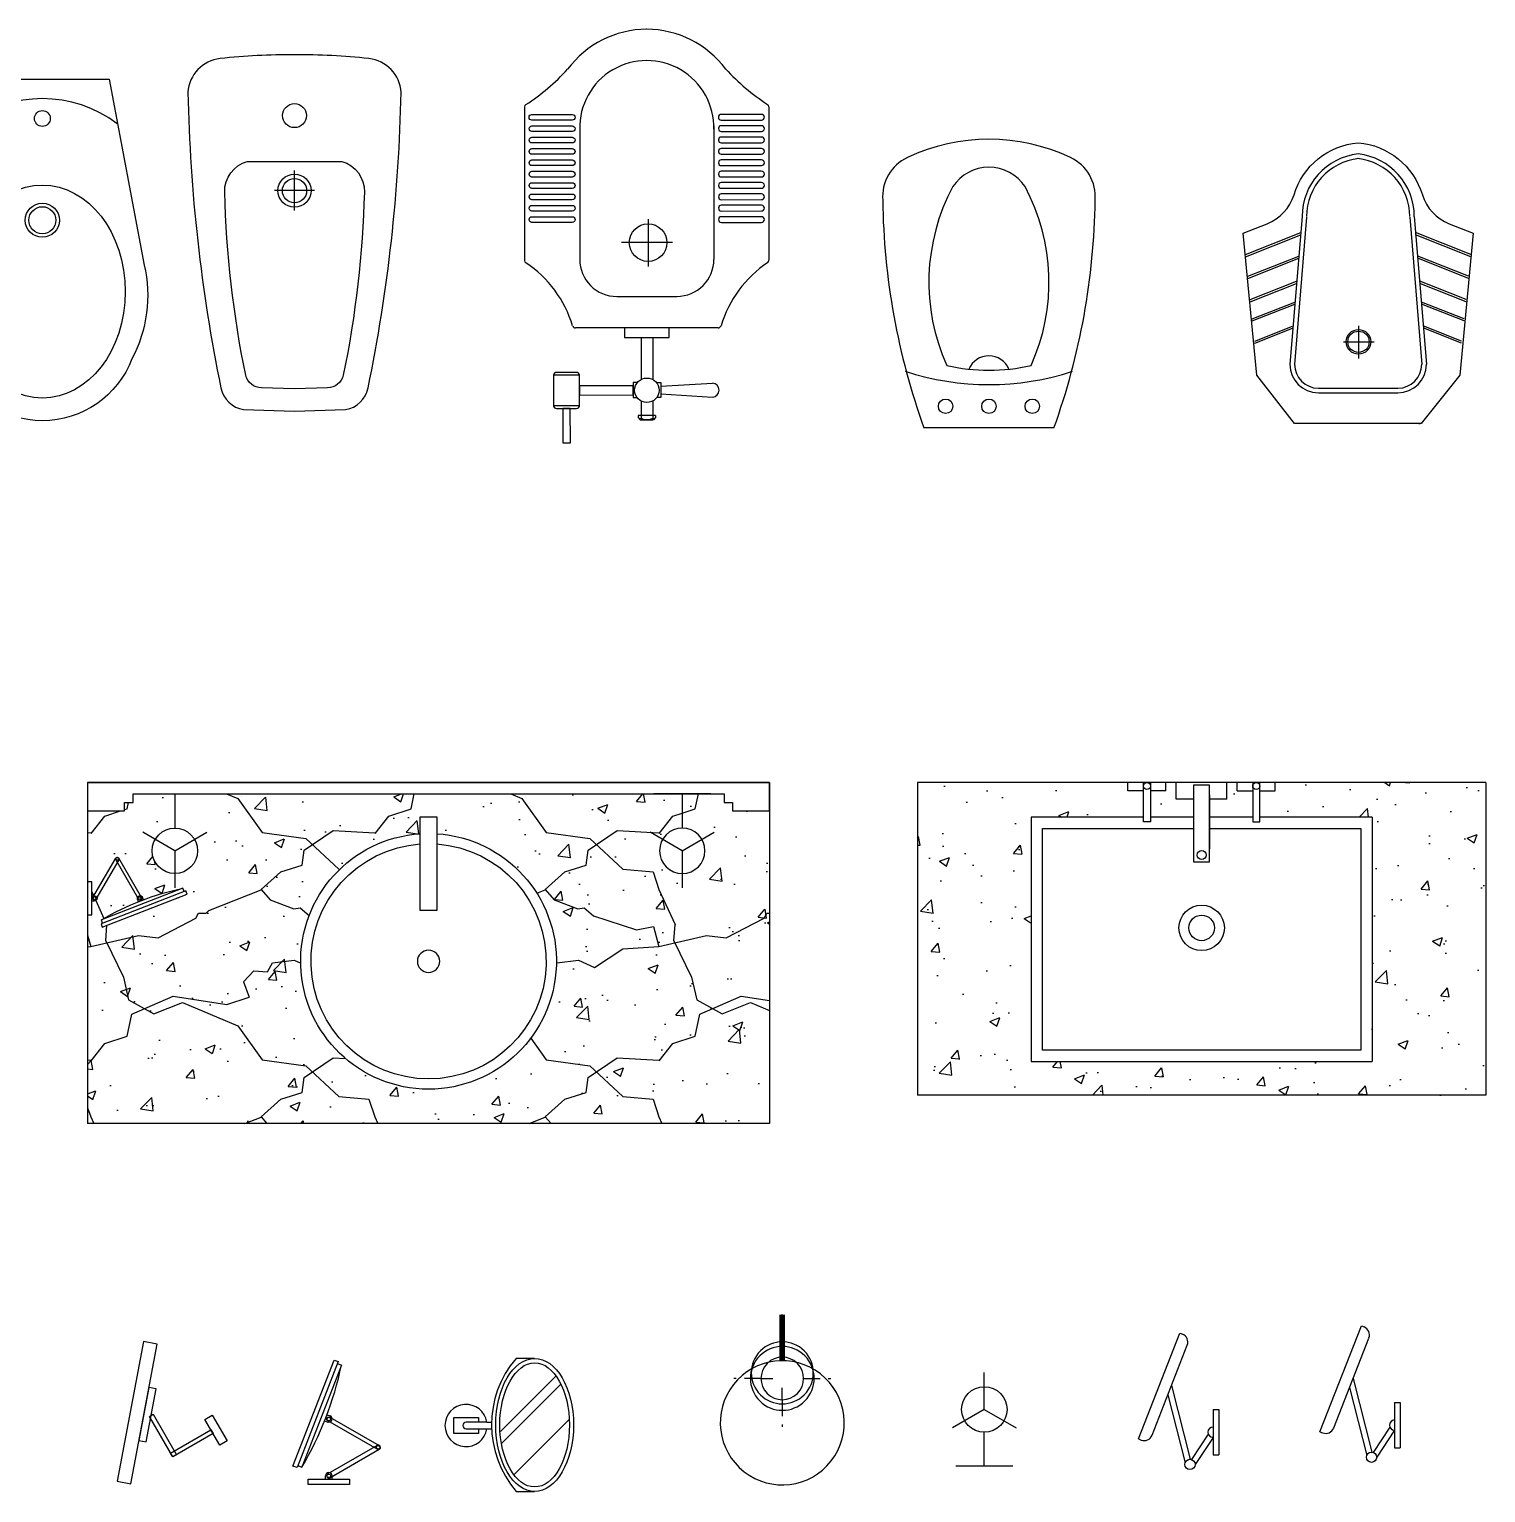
# Model space of a CAD drawing. Header units: millimetres. Extents: x 14385 to 129787, y 107826 to 186798.
# Drawn here: x 55680 to 58243, y 144279 to 146855 of the extents above; entities that cross this region are included whole.
import ezdxf

# ---------------------------------------------------------------- set-up
doc = ezdxf.new("R2010")
doc.units = ezdxf.units.MM
doc.header["$LTSCALE"] = 1000
doc.linetypes.add('CONTINOUS', pattern=[0])
doc.layers.add('FF-FIXT', color=31, linetype='Continuous')

# ---------------------------------------------------------------- blocks, each defined once
blk = doc.blocks.new('A$C11F17BEA')
at = {"color": 0, "linetype": 'ByBlock'}
blk.add_line((114.3, 0), (-114.3, 0), dxfattribs=at)
at = {"color": 8, "linetype": 'ByBlock'}
for centre in [(-76.2, 38.1), (0, 38.1), (76.2, 38.1)]:
    blk.add_circle(centre, 12.7, dxfattribs=at)
at = {"color": 0, "linetype": 'ByBlock'}
for centre, radius, start, end in [((0, 171.5), 336.6, 64.7701, 115.2299), ((-111, 407), 76.2, 115.2299, 184.6569), ((111, 407), 76.2, 355.3431, 64.7701), ((0, 382.6), 76.2, 33.4681, 146.5319), ((249.5, 256.7), 355.3, 151.7812, 204.3769), ((-249.5, 256.7), 355.3, 335.6231, 28.2188), ((1046, 417.2), 1233.1, 180.7644, 199.7774), ((-1046, 417.2), 1233.1, 340.2226, 359.2356), ((0, 431.8), 330.2, 257.0287, 282.9713), ((0, 546.1), 469.9, 251.7264, 288.2736)]:
    blk.add_arc(centre, radius, start, end, dxfattribs=at)
at = {"color": 8, "linetype": 'ByBlock'}
blk.add_arc((0, 88.9), 38.1, 22.502, 157.498, dxfattribs=at)
blk = doc.blocks.new('A$C081550CD')
at = {"color": 0, "linetype": 'Continuous'}
for p, q in [((0, 591), (0.1, 321.1)), ((429.8, 591.2), (430, 321.3)), ((97, 557.8), (97.1, 322.7)), ((332.9, 557.9), (333.1, 322.8)), ((162.2, 257.7), (268.1, 257.8)), ((340.9, 202.4), (89.4, 202.2)), ((204.9, 185.3), (204.9, 111.5)), ((225.5, 185.3), (225.5, 111.5)), ((239.5, 99.6), (330.7, 105.2)), ((239.5, 86.2), (330.7, 80.6)), ((205, 73.6), (205, 48.4)), ((225.5, 73.6), (225.6, 48.4)), ((199.9, 48.4), (199.9, 44.6)), ((230.6, 48.4), (199.9, 48.4)), ((199.9, 44.6), (203.4, 40.6)), ((203.4, 40.6), (225.5, 40.7)), ((227.1, 40.7), (205, 40.6)), ((230.6, 44.6), (227.1, 40.7)), ((230.6, 48.4), (230.6, 44.6))]:
    blk.add_line(p, q, dxfattribs=at)
at = {"color": 39}
for p, q in [((217.3, 393.5), (217.4, 310.2)), ((260.1, 352.4), (170.6, 352.3)), ((96.6, 118.9), (51.1, 118.9)), ((96.6, 65.4), (51.1, 65.4)), ((205, 48.4), (205, 43.3)), ((225.6, 48.4), (225.5, 43.3))]:
    blk.add_line(p, q, dxfattribs=at)
for points in [[(12.9, 577.8), (83.8, 577.8, -0.414214), (88.8, 572.8), (88.8, 572.8, -0.414214), (83.8, 567.8), (12.9, 567.8, -0.414214), (7.9, 572.8), (7.9, 572.8, -0.414214)], [(417, 578), (346.1, 578, 0.414214), (341.1, 573), (341.1, 572.9, 0.414214), (346.1, 567.9), (417, 568, 0.414214), (422, 573), (422, 573, 0.414214)], [(12.9, 557.8), (83.8, 557.8, -0.414214), (88.8, 552.8), (88.8, 552.8, -0.414214), (83.8, 547.8), (13, 547.8, -0.414214), (8, 552.8), (8, 552.8, -0.414214)], [(417, 558), (346.2, 558, 0.414214), (341.2, 553), (341.2, 552.9, 0.414214), (346.2, 547.9), (417, 548, 0.414214), (422, 553), (422, 553, 0.414214)], [(13, 537.8), (83.8, 537.8, -0.414214), (88.8, 532.8), (88.8, 532.8, -0.414214), (83.8, 527.8), (13, 527.8, -0.414214), (8, 532.8), (8, 532.8, -0.414214)], [(13, 517.8), (83.8, 517.8, -0.414214), (88.8, 512.8), (88.8, 512.8, -0.414214), (83.8, 507.8), (13, 507.8, -0.414214), (8, 512.8), (8, 512.8, -0.414214)], [(417, 538), (346.2, 538, 0.414214), (341.2, 533), (341.2, 532.9, 0.414214), (346.2, 527.9), (417, 528, 0.414214), (422, 533), (422, 533, 0.414214)], [(417, 518), (346.2, 518, 0.414214), (341.2, 513), (341.2, 512.9, 0.414214), (346.2, 507.9), (417, 508, 0.414214), (422, 513), (422, 513, 0.414214)], [(13, 497.8), (83.8, 497.8, -0.414214), (88.8, 492.8), (88.8, 492.8, -0.414214), (83.8, 487.8), (13, 487.8, -0.414214), (8, 492.8), (8, 492.8, -0.414214)], [(417, 498), (346.2, 498, 0.414214), (341.2, 493), (341.2, 492.9, 0.414214), (346.2, 487.9), (417, 488, 0.414214), (422, 493), (422, 493, 0.414214)], [(13, 477.8), (83.8, 477.8, -0.414214), (88.8, 472.8), (88.8, 472.8, -0.414214), (83.8, 467.8), (13, 467.8, -0.414214), (8, 472.8), (8, 472.8, -0.414214)], [(417, 478), (346.2, 478, 0.414214), (341.2, 473), (341.2, 472.9, 0.414214), (346.2, 467.9), (417, 468, 0.414214), (422, 473), (422, 473, 0.414214)], [(13, 457.8), (83.8, 457.8, -0.414214), (88.9, 452.8), (88.9, 452.8, -0.414214), (83.9, 447.8), (13, 447.8, -0.414214), (8, 452.8), (8, 452.8, -0.414214)], [(13, 437.8), (83.9, 437.8, -0.414214), (88.9, 432.8), (88.9, 432.8, -0.414214), (83.9, 427.8), (13, 427.8, -0.414214), (8, 432.8), (8, 432.8, -0.414214)], [(417.1, 458), (346.2, 458, 0.414214), (341.2, 453), (341.2, 452.9, 0.414214), (346.2, 447.9), (417.1, 448, 0.414214), (422.1, 453), (422.1, 453, 0.414214)], [(417.1, 438), (346.2, 438, 0.414214), (341.2, 433), (341.2, 432.9, 0.414214), (346.2, 427.9), (417.1, 428, 0.414214), (422.1, 433), (422.1, 433, 0.414214)], [(13, 417.8), (83.9, 417.8, -0.414214), (88.9, 412.8), (88.9, 412.8, -0.414214), (83.9, 407.8), (13, 407.8, -0.414214), (8, 412.8), (8, 412.8, -0.414214)], [(417.1, 418), (346.2, 418, 0.414214), (341.2, 413), (341.2, 412.9, 0.414214), (346.2, 407.9), (417.1, 408, 0.414214), (422.1, 413), (422.1, 413, 0.414214)], [(13, 397.8), (83.9, 397.8, -0.414214), (88.9, 392.8), (88.9, 392.8, -0.414214), (83.9, 387.8), (13, 387.8, -0.414214), (8, 392.8), (8, 392.8, -0.414214)], [(417.1, 398), (346.2, 398, 0.414214), (341.2, 393), (341.2, 392.9, 0.414214), (346.3, 387.9), (417.1, 388, 0.414214), (422.1, 393), (422.1, 393, 0.414214)]]:
    blk.add_lwpolyline(points, format="xyb", close=True, dxfattribs=at)
at = {"color": 0, "linetype": 'Continuous'}
for points in [[(254.5, 202.3), (175.9, 202.3), (175.9, 185.3), (254.5, 185.3)], [(190.9, 100.3), (96.6, 100.2), (96.6, 84.1), (190.9, 84.2)], [(80.5, 60.4), (67.2, 60.4), (67.3, 0), (80.6, 0)]]:
    blk.add_lwpolyline(points, close=True, dxfattribs=at)
blk.add_lwpolyline([(91.6, 123.9), (56.1, 123.9, 0.414214), (51.1, 118.9), (51.1, 65.4, 0.414214), (56.1, 60.4), (91.6, 60.4, 0.414214), (96.6, 65.4), (96.6, 118.9, 0.414214)], format="xyb", close=True, dxfattribs=at)
for points in [[(198.3, 105.9), (190.9, 105.9), (191, 79.8), (197.9, 79.8)], [(232.1, 105.9), (239.5, 105.9), (239.5, 79.8), (232.6, 79.8)]]:
    blk.add_lwpolyline(points, dxfattribs=at)
at = {"color": 39}
blk.add_circle((217.4, 352.3), 33.1, dxfattribs=at)
at = {"color": 0, "linetype": 'Continuous'}
blk.add_circle((215.2, 92.6), 21.5, dxfattribs=at)
for centre, radius, start, end in [((215, 554.7), 173, 90.0527, 143.5885), ((214.9, 554.7), 173, 36.4771, 90.0129), ((215, 554.7), 118, 358.5404, 181.5252), ((-218.1, 929.8), 400.7, 303.363, 317.1699), ((647.5, 930.3), 400.7, 222.8957, 236.7026), ((5, 591), 5, 123.363, 180.0262), ((424.8, 591.2), 5, 0.0394, 56.7026), ((5.1, 321.1), 5, 180.0262, 236.2768), ((-111.3, 146.7), 204.6, 16.7753, 56.2768), ((162.1, 322.7), 65, 180.0262, 270.0311), ((268.1, 322.8), 65, 270.0311, 0.0394), ((541.7, 147.1), 204.6, 123.7887, 163.2903), ((425.1, 321.3), 5, 303.7887, 0.0394), ((89.4, 207.2), 5, 196.7753, 270.0328), ((340.9, 207.4), 5, 270.0328, 343.2903), ((330, 92.9), 12.3, 273.5246, 86.541)]:
    blk.add_arc(centre, radius, start, end, dxfattribs=at)
at = {"color": 39}
for centre, start, end in [((194.8, 61.8), 290.6201, 299.0178), ((215.2, 61.8), 241.0478, 299.0178), ((235.7, 61.8), 241.0478, 249.4455)]:
    blk.add_arc(centre, 21.1, start, end, dxfattribs=at)
blk = doc.blocks.new('A$C77FA0D24')
at = {"color": 0, "linetype": 'Continuous'}
for p, q in [((103.8, 364.3), (82.5, 104.4)), ((301.3, 364.3), (322.5, 104.4)), ((132.5, 54.4), (272.5, 54.4))]:
    blk.add_line(p, q, dxfattribs=at)
at = {"color": 39}
for p, q in [((111.8, 363.6), (90.5, 103.8)), ((293.3, 363.6), (314.6, 103.8)), ((4, 297.6), (101.4, 336.1)), ((401, 297.6), (303.7, 336.1)), ((4, 293.8), (101.4, 332.4)), ((401, 293.8), (303.7, 332.4)), ((8.2, 259.3), (97.8, 294.8)), ((8.2, 255.5), (97.8, 291.1)), ((396.9, 259.3), (307.3, 294.8)), ((396.9, 255.5), (307.3, 291.1)), ((12.6, 218.3), (94, 250.6)), ((12.6, 214.6), (94, 246.8)), ((392.5, 218.3), (311.1, 250.6)), ((392.5, 214.6), (311.1, 246.8)), ((16.2, 184.4), (90.8, 214)), ((16.2, 180.7), (90.8, 210.3)), ((388.8, 184.4), (314.2, 214)), ((388.8, 180.7), (314.2, 210.3)), ((20.5, 145.2), (87.2, 171.7)), ((20.5, 141.5), (87.2, 168)), ((203.1, 172), (203.1, 114.7)), ((384.6, 145.2), (317.9, 171.7)), ((384.6, 141.5), (317.9, 168)), ((176.6, 144), (230.5, 144)), ((132.5, 62.4), (272.5, 62.4))]:
    blk.add_line(p, q, dxfattribs=at)
at = {"color": 0, "linetype": 'Continuous'}
blk.add_lwpolyline([(23.9, 85.3), (0, 335), (42.5, 351.8, 0.228168), (89.6, 402.9, -0.304807), (202.4, 494.4, -0.30563), (315.5, 402.7, 0.227706), (362.5, 351.8), (405.1, 335), (381.2, 85.3), (313.3, 0), (90.3, 0), (23.9, 85.3)], format="xyb", dxfattribs=at)
at = {"color": 39}
for radius in [21.8, 18.8]:
    blk.add_circle((203.1, 144), radius, dxfattribs=at)
at = {"color": 0, "linetype": 'Continuous'}
for centre, radius, start, end in [((214.7, 364.3), 110.9, 96.2771, 180), ((190.4, 364.3), 110.9, 0, 83.7229), ((132.5, 104.4), 50, 180, 270), ((272.5, 104.4), 50, 270, 0), ((309.2, 9), 9, 270, 333.5751)]:
    blk.add_arc(centre, radius, start, end, dxfattribs=at)
at = {"color": 39}
for centre, radius, start, end in [((214.7, 364.3), 102.9, 96.2771, 180), ((190.4, 364.3), 102.9, 0, 83.7229), ((132.5, 104.4), 42, 180, 270), ((272.5, 104.4), 42, 270, 0)]:
    blk.add_arc(centre, radius, start, end, dxfattribs=at)
blk = doc.blocks.new('A$C544A4789')
at = {"color": 250}
for p, q in [((-355.4, 294.5), (-335.6, 286.2)), ((-335.6, 286.2), (-292.8, 226.4)), ((-329.7, 289.2), (-329.7, 289.2)), ((-30.7, 268.4), (-25.1, 294.5)), ((144.6, 294.5), (164.4, 286.2)), ((164.4, 286.2), (207.2, 226.4)), ((170.3, 289.2), (170.3, 289.2)), ((469.3, 268.4), (474.9, 294.5)), ((-569.9, 255.3), (-542.4, 264.5)), ((-535, 267), (-530.7, 268.4)), ((-530.7, 268.4), (-528.3, 279.5)), ((-69.9, 255.3), (-30.7, 268.4)), ((430.1, 255.3), (446.5, 260.8)), ((446.5, 260.8), (469.3, 268.4)), ((-594, 225), (-569.9, 255.3)), ((-94, 225), (-69.9, 255.3)), ((406, 225), (430.1, 255.3)), ((-600, 226.4), (-594.5, 226.1)), ((-292.8, 226.4), (-216.2, 216.1)), ((-218.9, 195.5), (-167.9, 230.1)), ((-216.2, 216.1), (-158.1, 162)), ((-167.9, 230.1), (-94.5, 226.1)), ((207.2, 226.4), (283.8, 216.1)), ((281.1, 195.5), (332.1, 230.1)), ((283.8, 216.1), (341.9, 162)), ((332.1, 230.1), (405.5, 226.1)), ((-222.6, 169.3), (-218.9, 195.5)), ((277.4, 169.3), (281.1, 195.5)), ((-294.5, 126.1), (-259.9, 157.2)), ((-260, 157.2), (-222.6, 169.3)), ((-158.1, 162), (-156.3, 161.8)), ((205.5, 126.1), (240.1, 157.2)), ((240, 157.2), (277.4, 169.3)), ((341.9, 162), (395, 157.2)), ((395, 157.2), (405.5, 126.1)), ((-600, 142.4), (-599.2, 140.1)), ((-592.6, 122), (-589.6, 115.5)), ((-585.6, 106.9), (-571.2, 75.6)), ((-386.7, 89.2), (-294.5, 126)), ((-294.5, 126.1), (-278.7, 108)), ((-278.7, 108), (-237.1, 92.3)), ((190.4, 120), (205.5, 126)), ((205.5, 126.1), (221.3, 108)), ((221.3, 108), (262.9, 92.3)), ((405.5, 126.1), (433.8, 64.8)), ((-409.5, 76.1), (-404.9, 84.5)), ((-404.9, 84.5), (-391.2, 84.5)), ((-391.2, 84.5), (-386.7, 89.2)), ((-237.1, 92.3), (-226, 94.1)), ((-226, 94.1), (-210.2, 80.4)), ((262.9, 92.3), (274, 94.1)), ((274, 94.1), (290.1, 80.1)), ((290.1, 80.1), (365.8, 55.5)), ((590.5, 76.1), (595.1, 84.5)), ((595.1, 84.5), (600, 84.5)), ((-568.1, 35.9), (-566.3, 63.4)), ((-476, 41.5), (-409.5, 76.1)), ((365.8, 55.5), (395.9, 61.1)), ((395.9, 61.1), (405.5, 26.1)), ((431.9, 35.9), (433.8, 64.8)), ((524, 41.5), (590.5, 76.1)), ((-600, 46.2), (-594.5, 26.1)), ((-600, 25.7), (-594.5, 26.1)), ((-594.5, 26.1), (-510.6, 45.2)), ((-568.1, 35.9), (-537.1, -27.7)), ((-510.6, 45.2), (-476, 41.5)), ((342.1, 21.8), (405.5, 26.1)), ((405.5, 26.1), (489.4, 45.2)), ((431.9, 35.9), (462.9, -27.7)), ((489.4, 45.2), (524, 41.5)), ((-274.5, -2.5), (-236.3, 2.2)), ((-236.3, 2.2), (-225, -3)), ((225.5, -2.5), (263.7, 2.2)), ((263.7, 2.2), (292, -10.9)), ((292, -10.9), (342.1, 21.8)), ((-325.6, -36.1), (-307.4, -16.5)), ((-307.3, -16.5), (-283.6, -18.4)), ((-283.7, -18.4), (-274.5, -2.5)), ((225, -3.3), (225.5, -2.5)), ((-537.1, -27.7), (-528, -67.9)), ((-325.6, -36.1), (-315.6, -63.3)), ((462.9, -27.7), (472, -67.9)), ((-528, -67.9), (-483.3, -92.2)), ((-522.5, -93.2), (-449.6, -61.5)), ((-483.3, -92.2), (-433.2, -72.7)), ((-449.6, -61.4), (-355.2, -76)), ((-433.2, -72.7), (-335.6, -113.8)), ((-355.2, -76), (-315.6, -63.3)), ((472, -67.9), (516.7, -92.2)), ((477.5, -93.2), (550.4, -61.5)), ((516.7, -92.2), (566.8, -72.7)), ((550.4, -61.4), (600, -69.1)), ((566.8, -72.7), (600, -86.6)), ((-530.7, -131.6), (-522.5, -93.2)), ((469.3, -131.6), (477.5, -93.2)), ((-335.6, -113.8), (-292.8, -173.6)), ((-329.7, -110.8), (-329.7, -110.8)), ((-594, -175), (-569.9, -144.7)), ((-569.9, -144.7), (-530.7, -131.6)), ((179.8, -135.3), (207.2, -173.6)), ((406, -175), (430.1, -144.7)), ((430.1, -144.7), (469.3, -131.6)), ((-600, -173.6), (-594.5, -173.9)), ((-292.8, -173.6), (-216.2, -183.9)), ((-218.9, -204.5), (-167.9, -169.9)), ((-167.9, -169.9), (-146.1, -171.1)), ((207.2, -173.6), (283.8, -183.9)), ((281.1, -204.5), (332.1, -169.9)), ((332.1, -169.9), (405.5, -173.9)), ((-222.6, -230.7), (-218.9, -204.5)), ((-216.2, -183.9), (-158.1, -238)), ((277.4, -230.7), (281.1, -204.5)), ((283.8, -183.9), (341.9, -238)), ((-260, -242.8), (-222.6, -230.7)), ((240, -242.8), (277.4, -230.7)), ((-294.5, -273.9), (-259.9, -242.8)), ((-158.1, -238), (-105, -242.8)), ((-105, -242.8), (-94.5, -273.9)), ((205.5, -273.9), (240.1, -242.8)), ((341.9, -238), (395, -242.8)), ((395, -242.8), (405.5, -273.9)), ((-600, -257.6), (-594.5, -273.9)), ((-594.5, -273.9), (-589.2, -285.5)), ((-323.2, -285.5), (-294.5, -274)), ((-294.5, -273.9), (-284.4, -285.5)), ((-94.5, -273.9), (-89.2, -285.5)), ((176.8, -285.5), (205.5, -274)), ((205.5, -273.9), (215.6, -285.5)), ((405.5, -273.9), (410.8, -285.5))]:
    blk.add_line(p, q, dxfattribs=at)
blk = doc.blocks.new('做成ACAD TuKuai0346')
at = {"linetype": 'Continuous'}
blk.add_lwpolyline([(4.2, 14.6), (4.2, -14.6), (169.2, -14.6), (169.2, 14.6)], close=True, dxfattribs=at)
at = {"color": 2, "linetype": 'Continuous'}
blk.add_circle((258.7, 0), 19.6, dxfattribs=at)
at = {"linetype": 'Continuous'}
blk.add_arc((258.7, 0), 225, 183.7177, 176.2823, dxfattribs=at)
at = {"color": 250, "linetype": 'Continuous'}
blk.add_arc((258.7, 0), 207, 184.0415, 175.9585, dxfattribs=at)
blk = doc.blocks.new('壁灯A')
at = {"color": 2, "linetype": 'Continuous'}
for p, q in [((0, 100), (0, 165)), ((0, 100), (-56.3, 67.5)), ((0, 100), (56.3, 67.5)), ((0, 0), (0, 60)), ((50, 0), (-50, 0))]:
    blk.add_line(p, q, dxfattribs=at)
blk.add_circle((0, 100), 40, dxfattribs=at)
blk = doc.blocks.new('做成ACAD TuKuai0089')
at = {"linetype": 'Continuous'}
for p, q in [((0, 100), (0, 165)), ((0, 100), (-56.3, 67.5)), ((0, 100), (56.3, 67.5)), ((0, 0), (0, 60)), ((50, 0), (-50, 0))]:
    blk.add_line(p, q, dxfattribs=at)
blk.add_circle((0, 100), 40, dxfattribs=at)
blk = doc.blocks.new('剃须镜')
at = {"color": 251}
for p, q in [((9.3, 1.5), (49.4, 70.9)), ((54.7, 67.8), (14.7, -1.5)), ((49.4, 67.8), (89.4, -1.5)), ((94.8, 1.5), (54.7, 70.9)), ((167.8, 17.8), (24.2, -37.9))]:
    blk.add_line(p, q, dxfattribs=at)
at = {"color": 2}
for p, q in [((0, 29.3), (0, -29.3)), ((7.4, 29.3), (0, 29.3)), ((7.4, -29.3), (7.4, 29.3)), ((7.4, 4.6), (12, 4.6)), ((172.9, 13.2), (23.6, -44.8)), ((25.8, -50.5), (175.1, 7.4)), ((98.1, -2.7), (96.4, 1.7)), ((170, 12.1), (167.8, 17.8)), ((175.1, 7.4), (172.9, 13.2)), ((7.4, -4.6), (12, -4.6)), ((89.5, -6), (87.8, -1.7)), ((0, -29.3), (7.4, -29.3)), ((23.6, -44.8), (25.8, -50.5)), ((26.4, -43.6), (24.2, -37.9))]:
    blk.add_line(p, q, dxfattribs=at)
at = {"color": 251, "extrusion": (0, 0, -1)}
for centre, major_axis, start_param, end_param in [((52.1, 69.4), (2.18, 2.18), 3.403392, 6.544985), ((52.1, 69.4), (-2.18, 2.18), 6.021386, 9.162979), ((12, 0), (-2.18, 2.18), 2.879793, 6.021386), ((92.1, 0), (-2.18, 2.18), 1.832596, 4.974188)]:
    blk.add_ellipse(centre, major_axis=major_axis, ratio=1, start_param=start_param, end_param=end_param, dxfattribs=at)
at = {"color": 2, "extrusion": (0, 0, -1)}
for centre, major_axis, start_param, end_param in [((52.1, 69.4), (-1.74, 1.74), 0.785398, 7.068583), ((12, 0), (-1.74, 1.74), 0.785398, 7.068583), ((12, 0), (-3.27, 3.27), 0.785398, 3.926991), ((268.8, -455.5), (484, 0.8), 4.184105, 4.503673), ((92.1, 0), (3.27, 3.27), 3.556846, 6.698438), ((92.1, 0), (1.74, 1.74), -0.785398, 5.497787)]:
    blk.add_ellipse(centre, major_axis=major_axis, ratio=1, start_param=start_param, end_param=end_param, dxfattribs=at)
blk = doc.blocks.new('A$C641D3037')
h = blk.add_hatch()
h.set_pattern_fill('AR-CONC', color=250, scale=25, style=0)
h.set_pattern_definition([(50, (12681.07, 9480.98), (179.315, -15.688), [18.75, -206.25]), (355, (12681.07, 9480.98), (-34.6878, 188.048), [15, -165]), (100.4514, (12696, 9479.67), (144.6273, 172.3599), [15.935, -175.2855]), (46.1842, (12681.07, 9530.98), (266.8103, -41.3798), [28.125, -309.375]), (96.6356, (12703.3, 9527.53), (233.6657, 243.5295), [23.9026, -262.9282]), (351.1842, (12681.07, 9530.98), (233.6655, 243.5297), [22.5, -247.5]), (21, (12706.07, 9518.48), (149.2268, -100.6547), [18.75, -206.25]), (326, (12706.07, 9518.48), (60.8288, 181.2875), [15, -165]), (71.4514, (12718.5, 9510.09), (210.0557, 80.6326), [15.935, -175.2855]), (37.5, (12681.065, 9480.98), (3.03996, 83.22346), [0, -163, 0, -167.5, 0, -165.625]), (7.5, (12681.065, 9480.98), (65.7674, 98.60293), [0, -95.5, 0, -159.25, 0, -63.125]), (327.5, (12625.315, 9480.98), (133.4556, -5.63872), [0, -62.5, 0, -195, 0, -258.75]), (317.5, (12600.32, 9480.98), (145.79654, 25.02625), [0, -81.25, 0, -129.5, 0, -183.75])])
edge = h.paths.add_edge_path()
edge.add_line((0, -50), (-65, -50))
edge.add_line((-65, -50), (-65, -35))
edge.add_line((-65, -35), (-80, -35))
edge.add_line((-80, -35), (-80, -20))
edge.add_line((-80, -20), (-153.5, -20))
edge.add_line((-153.5, -20), (-153.5, -80))
edge.add_arc((-153.5, -120), 40, 0, 90, ccw=False)
edge.add_arc((-153.5, -120), 40, -180, 0, ccw=False)
edge.add_arc((-153.5, -120), 40, 90, 180, ccw=False)
edge.add_line((-153.5, -80), (-153.5, -20))
edge.add_line((-153.5, -20), (-1046.5, -20))
edge.add_line((-1046.5, -20), (-1046.5, -80))
edge.add_arc((-1046.5, -120), 40, 0, 90, ccw=False)
edge.add_arc((-1046.5, -120), 40, -180, 0, ccw=False)
edge.add_arc((-1046.5, -120), 40, 90, 180, ccw=False)
edge.add_line((-1046.5, -80), (-1046.5, -20))
edge.add_line((-1046.5, -20), (-1120, -20))
edge.add_line((-1120, -20), (-1120, -35))
edge.add_line((-1120, -35), (-1135, -35))
edge.add_line((-1135, -35), (-1135, -50))
edge.add_line((-1135, -50), (-1200, -50))
edge.add_line((-1200, -50), (-1200, -174.4))
edge.add_line((-1200, -174.4), (-1192.6, -174.4))
edge.add_line((-1192.6, -174.4), (-1192.6, -199))
edge.add_line((-1192.6, -199), (-1188.9, -199))
edge.add_line((-1188.9, -199), (-1150.6, -132.8))
edge.add_ellipse((-1147.9, -134.3), major_axis=(-2.18, 2.18), ratio=1, start_angle=-105, end_angle=15, ccw=False)
edge.add_line((-1145.3, -132.8), (-1107, -199.1))
edge.add_ellipse((-1107.9, -203.7), major_axis=(3.27, 3.27), ratio=1, start_angle=-23.7922, end_angle=33.1897, ccw=False)
edge.add_line((-1103.6, -202), (-1101.9, -206.3))
edge.add_ellipse((-931.2, -659.1), major_axis=(484, 0.8), ratio=1, start_angle=101.9586, end_angle=110.5665, ccw=False)
edge.add_line((-1032.2, -185.9), (-1030, -191.6))
edge.add_line((-1030, -191.6), (-1027.1, -190.5))
edge.add_line((-1027.1, -190.5), (-1024.9, -196.2))
edge.add_line((-1024.9, -196.2), (-1174.2, -254.2))
edge.add_line((-1174.2, -254.2), (-1176.4, -248.4))
edge.add_line((-1176.4, -248.4), (-1173.6, -247.3))
edge.add_line((-1173.6, -247.3), (-1175.8, -241.6))
edge.add_ellipse((-931.2, -659.1), major_axis=(484, 0.8), ratio=1, start_angle=111.6605, end_angle=120.2685, ccw=False)
edge.add_line((-1110.5, -209.7), (-1112.2, -205.3))
edge.add_ellipse((-1107.9, -203.7), major_axis=(3.27, 3.27), ratio=1, start_angle=116.8103, end_angle=156.2078, ccw=False)
edge.add_line((-1112.3, -202.2), (-1147.9, -140.5))
edge.add_line((-1147.9, -140.5), (-1183.6, -202.2))
edge.add_ellipse((-1188, -203.7), major_axis=(-3.27, 3.27), ratio=1, start_angle=135, end_angle=243.1897, ccw=False)
edge.add_line((-1188, -208.3), (-1192.6, -208.3))
edge.add_line((-1192.6, -208.3), (-1192.6, -232.9))
edge.add_line((-1192.6, -232.9), (-1200, -232.9))
edge.add_line((-1200, -232.9), (-1200, -600))
edge.add_line((-1200, -600), (0, -600))
edge.add_line((0, -600), (0, -50))
h.paths.add_polyline_path([(-614.6, -90), (-614.6, -60), (-585.4, -60), (-585.4, -90, -30.812111)], flags=16)
h.paths.add_polyline_path([(-619.6, -314.5, -1), (-580.4, -314.5, -1)], flags=0)
at = {"color": 0, "linetype": 'Continuous'}
for p, q in [((-1200, 0), (0, 0)), ((-1200, 0), (-1200, -600)), ((0, 0), (0, -600)), ((0, -600), (-1200, -600))]:
    blk.add_line(p, q, dxfattribs=at)
at = {"color": 8, "ltscale": 0.5}
blk.add_lwpolyline([(-1200, 0), (-1200, -50), (-1135, -50), (-1135, -35), (-1120, -35), (-1120, -20), (-80, -20), (-80, -35), (-65, -35), (-65, -50), (0, -50), (0, 0), (-1200, 0)], dxfattribs=at)
at = {"color": 0, "linetype": 'Continuous'}
for name, p in [('A$C544A4789', (-600, -314.5)), ('剃须镜', (-1200, -203.7))]:
    blk.add_blockref(name, p, dxfattribs=at)
at = {"color": 2, "linetype": 'Continuous', "rotation": 180}
blk.add_blockref('壁灯A', (-1046.5, -20), dxfattribs=at)
at = {"color": 2, "linetype": 'Continuous', "xscale": -1, "rotation": 180}
blk.add_blockref('做成ACAD TuKuai0089', (-153.5, -20), dxfattribs=at)
at = {"color": 0, "linetype": 'Continuous', "extrusion": (0, 0, -1), "zscale": -1, "rotation": 270}
blk.add_blockref('做成ACAD TuKuai0346', (600, -55.8), dxfattribs=at)
blk = doc.blocks.new('AFDSAFA')
at = {"color": 2}
for p, q in [((3493702.1, 2523386.1, 0), (3493702.1, 2523400.6, 0)), ((3493769.1, 2523386.1, 0), (3493769.1, 2523400.6, 0)), ((3493787.2, 2523371.5, 0), (3493787.2, 2523400.6, 0)), ((3493875.9, 2523371.5, 0), (3493875.9, 2523400.6, 0)), ((3493894.4, 2523386.1, 0), (3493894.4, 2523400.6, 0)), ((3493961.4, 2523386.1, 0), (3493961.4, 2523400.6, 0)), ((3493729.5, 2523386.1, 0), (3493702.1, 2523386.1, 0)), ((3493769.1, 2523386.1, 0), (3493741.8, 2523386.1, 0)), ((3493817.6, 2523371.5, 0), (3493787.2, 2523371.5, 0)), ((3493845.5, 2523379.3, 0), (3493845.5, 2523284.2, 0)), ((3493875.9, 2523371.5, 0), (3493845.5, 2523371.5, 0)), ((3493894.4, 2523386.1, 0), (3493921.7, 2523386.1, 0)), ((3493934.1, 2523386.1, 0), (3493961.4, 2523386.1, 0))]:
    blk.add_line(p, q, dxfattribs=at)
for p, q in [((3493531.8, 2523339.9, 0), (3493531.8, 2522909.9, 0)), ((3493729.5, 2523339.9, 0), (3493531.8, 2523339.9, 0)), ((3493817.6, 2523339.9, 0), (3493741.8, 2523339.9, 0)), ((3493921.7, 2523339.9, 0), (3493845.5, 2523339.9, 0)), ((3494131.8, 2523339.9, 0), (3493934.1, 2523339.9, 0)), ((3494131.8, 2523339.9, 0), (3494131.8, 2522909.9, 0)), ((3493531.8, 2522909.9, 0), (3494131.8, 2522909.9, 0))]:
    blk.add_line(p, q)
at = {"color": 2, "elevation": 0}
for points in [[(3493729.5, 2523331.7), (3493729.5, 2523400.6), (3493741.8, 2523400.6), (3493741.8, 2523331.7)], [(3493934.1, 2523331.7), (3493934.1, 2523400.6), (3493921.7, 2523400.6), (3493921.7, 2523331.7)], [(3493845.5, 2523261.1), (3493845.5, 2523396), (3493817.6, 2523396), (3493817.6, 2523261.1)]]:
    blk.add_lwpolyline(points, close=True, dxfattribs=at)
at = {"color": 250, "linetype": 'Continuous'}
blk.add_lwpolyline([(3493845.5, 2523319.9), (3494111.8, 2523319.9), (3494111.8, 2522929.9), (3493551.8, 2522929.9), (3493551.8, 2523319.9), (3493817.6, 2523319.9)], dxfattribs=at)
at = {"color": 250}
for centre, radius in [((3493735.6, 2523394.5, 0), 6.17), ((3493927.9, 2523394.5, 0), 6.17), ((3493832.1, 2523273.1, 0), 7.98), ((3493831.8, 2523144.9), 22.5)]:
    blk.add_circle(centre, radius, dxfattribs=at)
at = {"color": 2}
blk.add_circle((3493831.8, 2523144.9), 40, dxfattribs=at)
blk = doc.blocks.new('A$C454711F0')
h = blk.add_hatch()
h.set_pattern_fill('AR-CONC', color=250, scale=25, style=0)
h.set_pattern_definition([(50, (7716.35, 10252.06), (179.315, -15.688), [18.75, -206.25]), (355, (7716.35, 10252.06), (-34.6878, 188.048), [15, -165]), (100.4514, (7731.29, 10250.75), (144.6273, 172.3599), [15.935, -175.2855]), (46.1842, (7716.35, 10302.06), (266.8103, -41.3798), [28.125, -309.375]), (96.6356, (7738.58, 10298.6), (233.6657, 243.5295), [23.9026, -262.928]), (351.1842, (7716.35, 10302.06), (233.6655, 243.5297), [22.5, -247.5]), (21, (7741.35, 10289.56), (149.2268, -100.6547), [18.75, -206.25]), (326, (7741.35, 10289.56), (60.8288, 181.2875), [15, -165]), (71.4514, (7753.78, 10281.17), (210.0557, 80.6326), [15.935, -175.2855]), (37.5, (7716.346, 10252.055), (3.03996, 83.22346), [0, -163, 0, -167.5, 0, -165.625]), (7.5, (7716.35, 10252.055), (65.7674, 98.6029), [0, -95.5, 0, -159.25, 0, -63.125]), (327.5, (7660.596, 10252.055), (133.4556, -5.63872), [0, -62.5, 0, -195, 0, -258.75]), (317.5, (7635.6, 10252.06), (145.7965, 25.0262), [0, -81.25, 0, -129.5, 0, -183.75])])
h.paths.add_polyline_path([(0, 0), (-370.4, 0), (-370.4, -14.5), (-397.7, -14.5), (-397.7, -60.8), (-200, -60.8), (-200, -490.8), (-800, -490.8), (-800, -60.8), (-602.3, -60.8), (-602.3, -14.5), (-629.6, -14.5), (-629.6, 0), (-1000, 0), (-1000, -550), (0, -550)])
h.paths.add_polyline_path([(-410, -14.5), (-437.4, -14.5), (-437.4, 0), (-455.9, 0), (-455.9, -29.1), (-486.3, -29.1), (-486.3, -60.8), (-410, -60.8)], flags=16)
h.paths.add_polyline_path([(-514.2, -29.1), (-544.6, -29.1), (-544.6, 0), (-562.6, 0), (-562.6, -14.5), (-590, -14.5), (-590, -60.8), (-514.2, -60.8)], flags=17)
at = {"color": 0, "linetype": 'Continuous'}
for p, q in [((0, 0), (-1000, 0)), ((-1000, 0), (-1000, -550)), ((0, 0), (0, -550)), ((0, -550), (-1000, -550))]:
    blk.add_line(p, q, dxfattribs=at)
at = {"color": 0, "linetype": 'ByBlock'}
blk.add_blockref('AFDSAFA', (-3494331.8, -2523400.6, 0), dxfattribs=at)
blk = doc.blocks.new('做成ACAD TuKuai0162')
at = {"color": 39}
for p, q in [((-239, -41.1), (-239, 29.2)), ((-274.1, -5.9), (-203.8, -5.9))]:
    blk.add_line(p, q, dxfattribs=at)
at = {"linetype": 'Continuous'}
blk.add_lwpolyline([(-627, -5.9), (-624.4, -95.8, 0.309587), (-586.2, -135.4, 0.045531), (-66, -193.5, 0.366013), (-6.6, -136.7, 0.027753), (0, -5.9, 0.027753), (-6.6, 124.9, 0.366013), (-66, 181.7, 0.045531), (-586.2, 123.6, 0.309587), (-624.4, 83.9)], format="xyb", close=True, dxfattribs=at)
blk.add_lwpolyline([(-587.8, -5.9), (-586.2, 52.2, -0.338478), (-563.7, 80, -0.044028), (-241.6, 117, -0.341652), (-187.5, 77.3), (-187.5, -5.9), (-187.5, -89.2, -0.341652), (-241.6, -128.8, -0.044028), (-563.7, -91.8, -0.338478), (-586.2, -64.1), (-587.8, -5.9)], format="xyb", dxfattribs=at)
at = {"color": 39}
for centre, radius in [((-239, -5.9), 29.2), ((-239, -5.9), 21.3), ((-107, -5.9), 21.1)]:
    blk.add_circle(centre, radius, dxfattribs=at)
blk = doc.blocks.new('做成ACAD TuKuai0161')
at = {"linetype": 'Continuous'}
blk.add_lwpolyline([(0, 117.2), (0, -117.2), (-326.8, -179.1, -0.180028), (-491.7, -157.5, -0.691913), (-491.7, 157.5, -0.180028), (-326.8, 179.1), (0, 117.2)], format="xyb", dxfattribs=at)
at = {"color": 39}
for centre, radius in [((-248, 0.2), 30), ((-248, 0.2), 23.8), ((-69, 0.2), 14)]:
    blk.add_circle(centre, radius, dxfattribs=at)
at = {"linetype": 'Continuous'}
blk.add_arc((-251.3, 0), 217.3, 322.7418, 37.2582, dxfattribs=at)
blk.add_ellipse((-373.5, 0.2), major_axis=(187.5, 0), ratio=0.778667, dxfattribs=at)
blk = doc.blocks.new('A$C0CD46562')
at = {"color": 44, "linetype": 'Continuous'}
for p, q in [((0, 0), (0, -47.9)), ((0, 0), (0, -47.9)), ((0, -74.9), (0, 0))]:
    blk.add_line(p, q, dxfattribs=at)
at = {"linetype": 'Continuous'}
blk.add_line((0, -47.9), (0, -81.2), dxfattribs=at)
at = {"color": 48}
for p, q in [((-81, -112.3), (-85.3, -112.3)), ((-37.4, -112.3), (-66.4, -112.3)), ((37.4, -112.3), (66.4, -112.3)), ((81, -112.3), (85.3, -112.3)), ((0, -149.7), (0, -178.7)), ((0, -193.3), (0, -197.6))]:
    blk.add_line(p, q, dxfattribs=at)
at = {"color": 48, "linetype": 'ByBlock'}
for p, q in [((-37.4, -112.3), (-16.8, -112.3)), ((0, -149.7), (0, -129))]:
    blk.add_line(p, q, dxfattribs=at)
at = {"color": 44, "linetype": 'Continuous', "const_width": 9.9}
blk.add_lwpolyline([(0, 0), (0, -81.2)], dxfattribs=at)
at = {"linetype": 'ByBlock', "extrusion": (0, 0, -1)}
blk.add_ellipse((0, -112.3), major_axis=(-39.7, 39.7), ratio=1, start_param=1.57079632679488, end_param=7.853981633974466, dxfattribs=at)
at = {"color": 44, "linetype": 'Continuous', "extrusion": (0, 0, -1)}
blk.add_ellipse((0, -102.5), major_axis=(38.6, 38.6), ratio=1, start_param=4.712389, end_param=10.995574, dxfattribs=at)
at = {"linetype": 'Continuous', "extrusion": (0, 0, -1)}
blk.add_ellipse((0, -190.4), major_axis=(67.2, 86), ratio=1, start_param=-1.570743, end_param=4.712442, dxfattribs=at)
at = {"color": 44, "linetype": 'ByBlock', "extrusion": (0, 0, -1)}
blk.add_ellipse((0, -112.3), major_axis=(26.5, 26.5), ratio=1, start_param=4.712389, end_param=10.995574, dxfattribs=at)
blk = doc.blocks.new('A$C73A5137A')
at = {"color": 35, "linetype": 'Continuous', "ltscale": 4}
for p, q in [((-141.4, -11.8), (-68.6, 174.5)), ((-68.6, 174.5), (-63.9, 172.6)), ((-117.2, -5.1), (-55.4, 153.2)), ((-83.2, 82), (-50.3, -47.5)), ((-89.4, 66), (-59.1, -53.6)), ((-10, 40), (-10, -40)), ((-10, 40), (0, 40)), ((0, 40), (0, -40)), ((-141.4, -11.8), (-136.7, -13.7)), ((-18.3, -3.5), (-47.9, -48)), ((-10, -9), (-41.6, -56.6)), ((-10, -40), (0, -40))]:
    blk.add_line(p, q, dxfattribs=at)
blk.add_circle((-50.6, -56.6), 9.03, dxfattribs=at)
for centre, radius, start, end in [((-69.3, 158.7), 15, 338.6653, 68.6653), ((-10, 0), 9.03, 90, 270), ((-131.2, 0.3), 15, 248.6653, 338.6653)]:
    blk.add_arc(centre, radius, start, end, dxfattribs=at)

msp = doc.modelspace()

# ---------------------------------------------------------------- linework, layer by layer
at = {"color": 35, "linetype": 'Continuous', "ltscale": 4}
for p, q in [((57631.9, 144373.9), (57704.7, 144560.2)), ((57704.7, 144560.2), (57709.4, 144558.4)), ((57656.1, 144380.6), (57717.9, 144539)), ((57683.9, 144451.8), (57714.2, 144332.2)), ((57690.1, 144467.8), (57723, 144338.2)), ((57763.3, 144425.8), (57763.3, 144345.8)), ((57763.3, 144425.8), (57773.3, 144425.8)), ((57773.3, 144425.8), (57773.3, 144345.8)), ((57631.9, 144373.9), (57636.7, 144372.1)), ((57755, 144382.3), (57725.4, 144337.8)), ((57763.3, 144376.7), (57731.7, 144329.2)), ((57763.3, 144345.8), (57773.3, 144345.8))]:
    msp.add_line(p, q, dxfattribs=at)
msp.add_circle((57722.7, 144329.2), 9.03, dxfattribs=at)
for centre, radius, start, end in [((57704, 144544.4), 15, 338.6653, 68.6653), ((57763.3, 144385.8), 9.03, 90, 270), ((57642.1, 144386.1), 15, 248.6653, 338.6653)]:
    msp.add_arc(centre, radius, start, end, dxfattribs=at)
at = {"layer": 'FF-FIXT'}
for p, q in [((55880.9, 144545.2, 0), (55834.6, 144299.6, 0)), ((55858.5, 144295.1, 0), (55904.8, 144540.7, 0)), ((55904.8, 144540.7, 0), (55880.9, 144545.2, 0)), ((56229.5, 144503.8), (56159.9, 144324.3)), ((56222.3, 144506.6), (56229.5, 144503.8)), ((56509.4, 144387.1, 0), (56606.6, 144484.2, 0)), ((56511.8, 144366.5, 0), (56615, 144469.7, 0)), ((55890.5, 144464.6, 0), (55872.9, 144371.2, 0)), ((55885.9, 144368.7, 0), (55903.5, 144462.2, 0)), ((55903.5, 144462.2, 0), (55890.5, 144464.6, 0)), ((55891.4, 144413.5, 0), (55898, 144417.4, 0)), ((55932.4, 144342.4, 0), (55891.4, 144413.5, 0)), ((55898, 144417.4, 0), (55939.1, 144346.3, 0)), ((55989.2, 144408.3, 0), (56002.1, 144415.8, 0)), ((56015.4, 144362.9, 0), (55989.2, 144408.3, 0)), ((56002.1, 144415.8, 0), (56028.3, 144370.4, 0)), ((56199.7, 144405.9), (56205.2, 144403.8)), ((56203.9, 144416.7), (56209.3, 144414.6)), ((56533.5, 144311.5, 0), (56629.6, 144407.7, 0)), ((55872.9, 144371.2, 0), (55885.9, 144368.7, 0)), ((55928.6, 144349.1, 0), (55999.7, 144390.1, 0)), ((56003.5, 144383.5, 0), (55932.4, 144342.4, 0)), ((55999.7, 144390.1, 0), (56003.5, 144383.5, 0)), ((56028.3, 144370.4, 0), (56015.4, 144362.9, 0)), ((55932.4, 144342.4, 0), (55928.6, 144349.1, 0)), ((55939.1, 144346.3, 0), (55932.4, 144342.4, 0)), ((56152.7, 144327.1), (56159.9, 144324.3)), ((55834.6, 144299.6, 0), (55858.5, 144295.1, 0)), ((56201.5, 144303.3), (56201.5, 144309.1)), ((56213, 144303.3), (56213, 144309.1))]:
    msp.add_line(p, q, dxfattribs=at)
at = {"layer": 'FF-FIXT', "linetype": 'CONTINOUS'}
for p, q in [((56485.3, 144403.4, 0), (56493.5, 144403.4, 0)), ((56485.3, 144391.7, 0), (56493.6, 144391.7, 0))]:
    msp.add_line(p, q, dxfattribs=at)
at = {"layer": 'FF-FIXT'}
for points in [[(56223.7, 144510.1), (56151.3, 144323.5), (56144.1, 144326.3), (56216.5, 144512.9)], [(56243.8, 144303.3), (56243.8, 144294.1), (56170.7, 144294.1), (56170.7, 144303.3)]]:
    msp.add_lwpolyline(points, close=True, dxfattribs=at)
at = {"layer": 'FF-FIXT', "linetype": 'CONTINOUS', "elevation": 0}
msp.add_lwpolyline([(56569.4, 144515.7), (56536.7, 144515.7, 0.370428), (56537, 144281.7), (56569.4, 144281.7)], format="xyb", dxfattribs=at)
at = {"layer": 'FF-FIXT'}
for points in [[(56205.3, 144405.8, -1), (56209.2, 144412.5), (56295.9, 144362.5, -1), (56292, 144355.8)], [(56205.3, 144312.4, 1), (56209.2, 144305.7), (56295.9, 144355.8, 1), (56292, 144362.5)]]:
    msp.add_lwpolyline(points, format="xyb", close=True, dxfattribs=at)
at = {"layer": 'FF-FIXT', "elevation": 0}
msp.add_lwpolyline([(56470.3, 144391.7), (56470.3, 144383.7), (56427, 144383.7), (56427, 144411.5), (56470.3, 144411.5), (56470.3, 144403.4)], dxfattribs=at)
at = {"layer": 'FF-FIXT', "linetype": 'CONTINOUS', "elevation": 0}
for points in [[(56485.3, 144403.4), (56448.7, 144403.4)], [(56448.7, 144391.7), (56485.3, 144391.7)]]:
    msp.add_lwpolyline(points, dxfattribs=at)
at = {"layer": 'FF-FIXT'}
for centre in [(56207.2, 144409.2), (56293.9, 144359.1), (56207.2, 144309.1)]:
    msp.add_circle(centre, 3.08, dxfattribs=at)
for centre, radius, start, end in [((55637.9, 144630.1), 604.9, 329.6373, 347.9472), ((56207.2, 144409.2), 5.77, 248.7922, 68.7922), ((56207.2, 144309.1), 5.77, 0, 180)]:
    msp.add_arc(centre, radius, start, end, dxfattribs=at)
at = {"layer": 'FF-FIXT', "linetype": 'CONTINOUS'}
for radius, start, end in [(37.1, 9.0847, 350.9153), (5.85, 90, 270)]:
    msp.add_arc((56448.7, 144397.6, 0), radius, start, end, dxfattribs=at)
msp.add_ellipse((56569.4, 144398.7, 0), major_axis=(0, -117), ratio=0.584927, dxfattribs=at)
at = {"layer": 'FF-FIXT'}
msp.add_ellipse((56569.4, 144398.7, 0), major_axis=(0, -109.2), ratio=0.561329, dxfattribs=at)

# ---------------------------------------------------------------- block references
at = {"layer": 'FF-FIXT', "linetype": 'Continuous'}
for name, p in [('A$C081550CD', (56551.7, 146126.8)), ('A$C11F17BEA', (57368.9, 146153)), ('A$C77FA0D24', (57816.2, 146160.6)), ('A$C641D3037', (56982.7, 145529)), ('A$C454711F0', (58243.2, 145529))]:
    msp.add_blockref(name, p, dxfattribs=at)
at = {"layer": 'FF-FIXT', "ltscale": 3, "rotation": 90}
for name, p in [('做成ACAD TuKuai0162', (56140.9, 146809.6)), ('做成ACAD TuKuai0161', (55703.2, 146766.5))]:
    msp.add_blockref(name, p, dxfattribs=at)
at = {"layer": 'FF-FIXT'}
for name, p in [('A$C0CD46562', (57005.2, 144592.8)), ('A$C73A5137A', (58092.9, 144398.4)), ('做成ACAD TuKuai0089', (57360.8, 144325.9))]:
    msp.add_blockref(name, p, dxfattribs=at)

doc.saveas('drawing.dxf')
